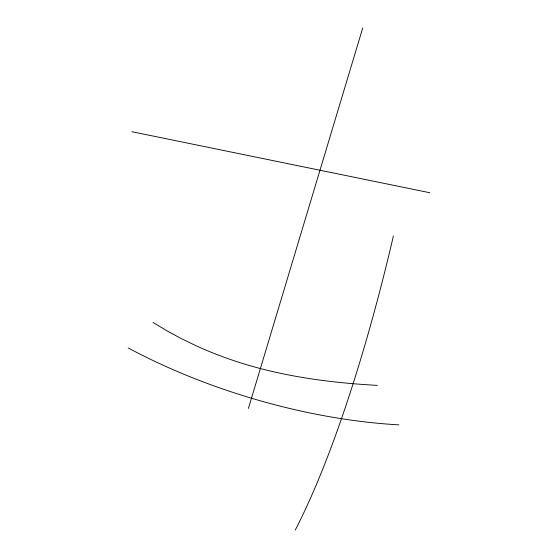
<?xml version="1.0" encoding="UTF-8"?>
<svg xmlns="http://www.w3.org/2000/svg" width="558" height="558" viewBox="0 0 558 558"><rect width="100%" height="100%" fill="white"/><g stroke="black" fill="none" stroke-linecap="round" stroke-linejoin="round"><path stroke-width="0.84" d="M248.415 408.407L362.749 27.9M377.445 385.39C330.789 382.795 284.015 376.72 239.375 362.456A187.307 87.341 16.4 0 1 195.677 345.576L181.259 338.58L167.016 330.866L153.004 322.419M131.89 131.709L429.8 192.733M398.928 424.861A314.607 139.291 16.7 0 1 128.201 347.955M393.397 236.027A453.612 90.11 -78.5 0 1 295.238 530.1"/></g></svg>
